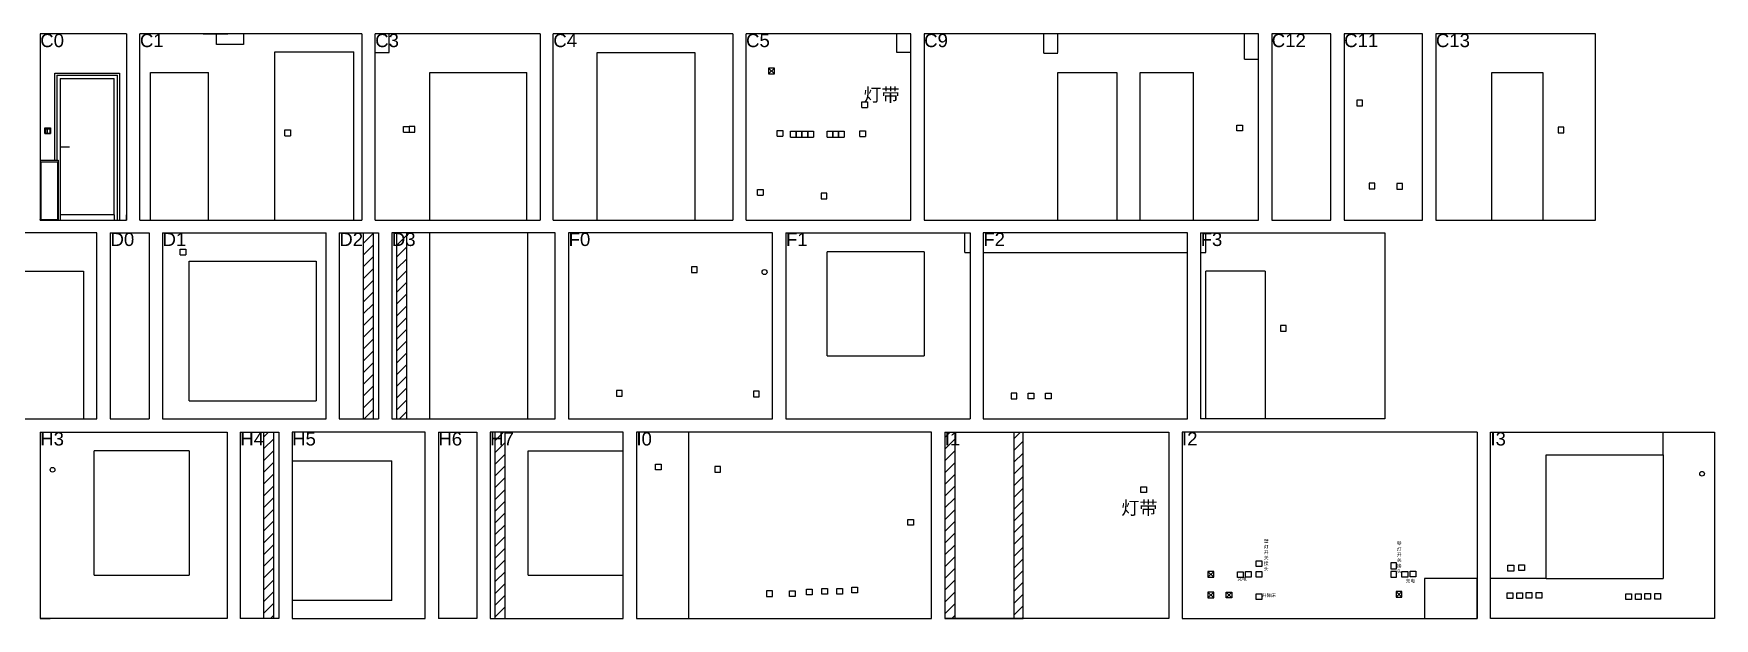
# Model space of a CAD drawing. Header units: inches. Extents: x -7.9 to 38.6, y 2.2 to 14.
# Drawn here: x 13.33 to 38.62, y 5.23 to 14.02 of the extents above; entities that cross this region are included whole.
import ezdxf

# ---------------------------------------------------------------- set-up
doc = ezdxf.new("R2010")
doc.units = ezdxf.units.IN
doc.header["$MEASUREMENT"] = 0
for name, color, linetype in [('B', 7, 'Continuous'), ('C', 7, 'Continuous'), ('C-el', 7, 'Continuous'), ('D', 7, 'Continuous'), ('D-el', 7, 'Continuous'), ('F', 7, 'Continuous'), ('H', 7, 'Continuous'), ('I', 7, 'Continuous'), ('I-el', 7, 'Continuous')]:
    doc.layers.add(name, color=color, linetype=linetype)
doc.styles.get("Standard").update_dxf_attribs({"font": 'Arial.ttf'})

msp = doc.modelspace()

# ---------------------------------------------------------------- hatches: boundary and pattern name
at = {"layer": 'D'}
h = msp.add_hatch(dxfattribs=at)
h.set_pattern_fill('ANSI31', color=256)
h.paths.add_polyline_path([(18.946, 11.028), (18.796, 11.028), (18.796, 8.228), (18.946, 8.228)])
h.paths.add_polyline_path([(18.652, 10.719), (19.109, 10.719), (19.109, 11.131), (18.652, 11.131)], flags=9)
h = msp.add_hatch(dxfattribs=at)
h.set_pattern_fill('ANSI31', color=256)
h.paths.add_polyline_path([(18.446, 11.028), (18.296, 11.028), (18.296, 8.228), (18.371, 8.228), (18.446, 8.228)])
at = {"layer": 'H'}
h = msp.add_hatch(dxfattribs=at)
h.set_pattern_fill('ANSI31', color=256)
h.paths.add_polyline_path([(20.426, 8.028), (20.276, 8.028), (20.276, 5.228), (20.426, 5.228)])
h.paths.add_polyline_path([(20.129, 7.719), (20.587, 7.719), (20.587, 8.131), (20.129, 8.131)], flags=9)
h = msp.add_hatch(dxfattribs=at)
h.set_pattern_fill('ANSI31', color=256)
h.paths.add_polyline_path([(16.946, 8.028), (16.796, 8.028), (16.796, 5.228), (16.946, 5.228)])
at = {"layer": 'I'}
h = msp.add_hatch(dxfattribs=at)
h.set_pattern_fill('ANSI31', color=6)
h.paths.add_polyline_path([(27.191, 8.028), (27.041, 8.028), (27.041, 5.228), (27.191, 5.228)])
h.paths.add_polyline_path([(28.221, 8.028), (28.081, 8.028), (28.081, 5.228), (28.221, 5.228)])
h.paths.add_polyline_path([(26.966, 7.719), (27.298, 7.719), (27.298, 8.131), (26.966, 8.131)], flags=9)

# ---------------------------------------------------------------- linework, layer by layer
at = {"layer": 'B'}
for p, q in [((14.281, 11.028), (11.621, 11.028)), ((14.281, 8.228), (14.281, 11.028)), ((12.621, 10.448), (14.081, 10.448)), ((14.081, 10.448), (14.081, 8.228)), ((11.621, 8.228), (14.281, 8.228))]:
    msp.add_line(p, q, dxfattribs=at)
at = {"layer": 'C'}
for p, q in [((14.731, 14.019), (13.431, 14.019)), ((13.431, 14.019), (13.431, 11.219)), ((14.731, 14.019), (14.731, 11.219)), ((14.931, 11.219), (14.931, 14.019)), ((18.271, 14.019), (14.931, 14.019)), ((15.881, 14.019), (16.251, 14.019)), ((16.081, 13.859), (16.081, 14.019)), ((16.491, 14.019), (16.491, 13.859)), ((18.271, 14.019), (18.271, 11.219)), ((18.471, 11.219), (18.471, 14.019)), ((20.951, 14.019), (18.471, 14.019)), ((18.681, 13.739), (18.681, 14.019)), ((20.951, 14.019), (20.951, 11.219)), ((21.151, 11.219), (21.151, 14.019)), ((23.851, 14.019), (21.151, 14.019)), ((23.851, 14.019), (23.851, 11.219)), ((24.051, 11.219), (24.051, 14.019)), ((26.531, 14.019), (24.051, 14.019)), ((26.321, 13.739), (26.321, 14.019)), ((26.531, 11.219), (26.531, 14.019)), ((31.761, 14.019), (26.731, 14.019)), ((26.731, 14.019), (26.731, 11.219)), ((28.531, 13.729), (28.531, 14.019)), ((28.741, 13.739), (28.741, 14.019)), ((31.551, 13.639), (31.551, 14.019)), ((31.761, 11.219), (31.761, 14.019)), ((32.851, 14.019), (31.961, 14.019)), ((31.961, 14.019), (31.961, 11.219)), ((32.851, 11.219), (32.851, 14.019)), ((34.231, 14.019), (33.051, 14.019)), ((33.051, 14.019), (33.051, 11.219)), ((34.231, 11.219), (34.231, 14.019)), ((36.831, 14.019), (34.431, 14.019)), ((34.431, 14.019), (34.431, 11.219)), ((36.831, 11.219), (36.831, 14.019)), ((16.491, 13.859), (16.081, 13.859)), ((16.961, 11.219), (16.961, 13.749)), ((16.961, 11.219), (16.961, 13.749)), ((16.961, 13.749), (18.151, 13.749)), ((18.151, 11.219), (18.151, 13.749)), ((18.471, 13.739), (18.681, 13.739)), ((21.811, 11.219), (21.811, 13.739)), ((21.811, 11.219), (21.811, 13.739)), ((21.811, 13.739), (23.281, 13.739)), ((23.281, 13.739), (23.281, 11.219)), ((26.531, 13.739), (26.321, 13.739)), ((28.531, 13.729), (28.741, 13.729)), ((13.651, 12.119), (13.651, 13.429)), ((13.651, 13.429), (14.621, 13.429)), ((14.621, 13.429), (14.621, 11.219)), ((15.091, 11.219), (15.091, 13.439)), ((15.091, 11.219), (15.091, 13.439)), ((15.091, 13.439), (15.961, 13.439)), ((15.961, 11.219), (15.961, 13.439)), ((19.291, 11.219), (19.291, 13.439)), ((19.291, 13.439), (20.751, 13.439)), ((20.751, 11.219), (20.751, 13.439)), ((28.741, 11.219), (28.741, 13.439)), ((28.741, 13.439), (29.631, 13.439)), ((29.631, 13.439), (29.631, 11.219)), ((29.981, 11.219), (29.981, 13.439)), ((29.981, 13.439), (30.781, 13.439)), ((30.781, 11.219), (30.781, 13.439)), ((31.551, 13.639), (31.761, 13.639)), ((35.271, 11.219), (35.271, 13.439)), ((35.271, 13.439), (36.041, 13.439)), ((36.041, 13.439), (36.041, 11.219)), ((13.431, 12.119), (13.701, 12.119)), ((13.431, 12.094), (13.701, 12.094)), ((13.44, 12.094), (13.44, 11.228)), ((13.692, 12.094), (13.692, 11.228)), ((13.701, 12.119), (13.701, 11.219)), ((13.431, 11.219), (13.431, 11.228)), ((13.431, 11.228), (13.701, 11.228)), ((13.431, 11.219), (14.731, 11.219)), ((14.541, 11.299), (13.731, 11.299)), ((13.731, 11.299), (13.731, 11.219)), ((14.541, 11.299), (14.541, 11.219)), ((14.731, 11.219), (14.731, 11.299)), ((14.931, 11.219), (18.271, 11.219)), ((18.471, 11.219), (20.951, 11.219)), ((21.151, 11.219), (23.851, 11.219)), ((24.051, 11.219), (26.531, 11.219)), ((26.731, 11.219), (31.761, 11.219)), ((31.961, 11.219), (32.851, 11.219)), ((33.051, 11.219), (34.231, 11.219)), ((34.431, 11.219), (36.831, 11.219))]:
    msp.add_line(p, q, dxfattribs=at)
at = {"layer": 'C', "color": 1}
for p, q in [((24.477, 13.505), (24.391, 13.505)), ((24.391, 13.505), (24.391, 13.419)), ((24.391, 13.419), (24.477, 13.419)), ((24.477, 13.419), (24.477, 13.505)), ((19.067, 12.625), (18.981, 12.625)), ((18.981, 12.625), (18.981, 12.539)), ((18.981, 12.539), (19.067, 12.539)), ((19.067, 12.539), (19.067, 12.625)), ((31.435, 12.559), (31.435, 12.645)), ((31.435, 12.645), (31.521, 12.645)), ((31.521, 12.559), (31.435, 12.559)), ((31.521, 12.645), (31.521, 12.559)), ((36.357, 12.615), (36.271, 12.615)), ((36.271, 12.615), (36.271, 12.529)), ((36.271, 12.529), (36.357, 12.529)), ((36.357, 12.529), (36.357, 12.615)), ((25.267, 11.625), (25.181, 11.625)), ((25.181, 11.625), (25.181, 11.539)), ((25.181, 11.539), (25.267, 11.539)), ((25.267, 11.539), (25.267, 11.625))]:
    msp.add_line(p, q, dxfattribs=at)
at = {"layer": 'C', "color": 2}
for p, q in [((13.681, 13.399), (13.681, 12.119)), ((13.681, 13.399), (14.591, 13.399)), ((13.731, 13.349), (14.541, 13.349)), ((13.731, 13.349), (13.731, 11.299)), ((14.541, 11.299), (14.541, 13.349)), ((14.591, 11.219), (14.591, 13.399)), ((13.731, 12.319), (13.872, 12.319))]:
    msp.add_line(p, q, dxfattribs=at)
at = {"layer": 'C-el', "color": 4}
for p, q in [((24.391, 13.505), (24.477, 13.419)), ((24.477, 13.505), (24.391, 13.419)), ((25.793, 12.91), (25.793, 12.996)), ((25.793, 12.996), (25.879, 12.996)), ((25.793, 12.91), (25.879, 12.91)), ((25.879, 12.996), (25.879, 12.91)), ((33.327, 13.021), (33.241, 13.021)), ((33.241, 13.021), (33.241, 12.935)), ((33.241, 12.935), (33.327, 12.935)), ((33.327, 12.935), (33.327, 13.021)), ((13.498, 12.519), (13.498, 12.605)), ((13.498, 12.605), (13.584, 12.605)), ((13.498, 12.519), (13.584, 12.519)), ((13.509, 12.59), (13.509, 12.527)), ((13.509, 12.59), (13.573, 12.59)), ((13.509, 12.527), (13.573, 12.527)), ((13.541, 12.527), (13.541, 12.59)), ((13.573, 12.59), (13.573, 12.527)), ((13.584, 12.605), (13.584, 12.519)), ((17.112, 12.487), (17.112, 12.573)), ((17.112, 12.573), (17.198, 12.573)), ((17.112, 12.487), (17.198, 12.487)), ((17.198, 12.573), (17.198, 12.487)), ((18.898, 12.54), (18.898, 12.626)), ((18.898, 12.626), (18.984, 12.626)), ((18.898, 12.54), (18.984, 12.54)), ((18.984, 12.626), (18.984, 12.54)), ((24.518, 12.478), (24.518, 12.564)), ((24.518, 12.564), (24.604, 12.564)), ((24.518, 12.478), (24.604, 12.478)), ((24.604, 12.564), (24.604, 12.478)), ((24.72, 12.467), (24.72, 12.553)), ((24.72, 12.553), (24.806, 12.553)), ((24.72, 12.467), (24.806, 12.467)), ((24.806, 12.553), (24.806, 12.467)), ((24.806, 12.467), (24.806, 12.553)), ((24.806, 12.553), (24.892, 12.553)), ((24.806, 12.467), (24.892, 12.467)), ((24.892, 12.553), (24.892, 12.467)), ((24.892, 12.467), (24.892, 12.553)), ((24.892, 12.553), (24.978, 12.553)), ((24.892, 12.467), (24.978, 12.467)), ((24.978, 12.553), (24.978, 12.467)), ((24.978, 12.467), (24.978, 12.553)), ((24.978, 12.553), (25.064, 12.553)), ((24.978, 12.467), (25.064, 12.467)), ((25.064, 12.553), (25.064, 12.467)), ((25.27, 12.467), (25.27, 12.553)), ((25.27, 12.553), (25.356, 12.553)), ((25.27, 12.467), (25.356, 12.467)), ((25.356, 12.553), (25.356, 12.467)), ((25.356, 12.467), (25.356, 12.553)), ((25.356, 12.553), (25.442, 12.553)), ((25.356, 12.467), (25.442, 12.467)), ((25.442, 12.553), (25.442, 12.467)), ((25.442, 12.467), (25.442, 12.553)), ((25.442, 12.553), (25.528, 12.553)), ((25.442, 12.467), (25.528, 12.467)), ((25.528, 12.553), (25.528, 12.467)), ((25.764, 12.473), (25.764, 12.559)), ((25.764, 12.559), (25.85, 12.559)), ((25.764, 12.473), (25.85, 12.473)), ((25.85, 12.559), (25.85, 12.473)), ((24.221, 11.591), (24.221, 11.677)), ((24.221, 11.677), (24.307, 11.677)), ((24.307, 11.677), (24.307, 11.591)), ((33.512, 11.774), (33.426, 11.774)), ((33.426, 11.774), (33.426, 11.688)), ((33.426, 11.688), (33.512, 11.688)), ((33.512, 11.688), (33.512, 11.774)), ((33.929, 11.769), (33.843, 11.769)), ((33.843, 11.769), (33.843, 11.683)), ((33.843, 11.683), (33.929, 11.683)), ((33.929, 11.683), (33.929, 11.769)), ((24.221, 11.591), (24.307, 11.591))]:
    msp.add_line(p, q, dxfattribs=at)
at = {"layer": 'D'}
for p, q in [((14.481, 11.028), (15.071, 11.028)), ((14.481, 11.028), (14.481, 8.228)), ((15.071, 11.028), (15.071, 8.228)), ((15.271, 11.028), (17.731, 11.028)), ((15.271, 11.028), (15.271, 8.228)), ((17.731, 8.228), (17.731, 11.028)), ((17.931, 11.028), (18.521, 11.028)), ((17.931, 11.028), (17.931, 8.228)), ((18.296, 8.228), (18.296, 11.028)), ((18.446, 8.228), (18.446, 11.028)), ((18.521, 11.028), (18.521, 8.228)), ((21.181, 11.028), (18.721, 11.028)), ((18.721, 11.028), (18.721, 8.228)), ((18.796, 8.228), (18.796, 11.028)), ((18.946, 8.228), (18.946, 11.028)), ((19.291, 8.228), (19.291, 11.028)), ((20.761, 11.028), (20.761, 8.228)), ((21.181, 8.228), (21.181, 11.028)), ((15.671, 8.498), (15.671, 10.598)), ((15.671, 10.598), (17.581, 10.598)), ((17.581, 10.598), (17.581, 8.498)), ((15.671, 8.498), (17.581, 8.498)), ((14.481, 8.228), (15.071, 8.228)), ((15.271, 8.228), (17.731, 8.228)), ((17.931, 8.228), (18.521, 8.228)), ((18.721, 8.228), (21.181, 8.228))]:
    msp.add_line(p, q, dxfattribs=at)
at = {"layer": 'D-el', "color": 4}
for p, q in [((15.536, 10.695), (15.536, 10.781)), ((15.536, 10.781), (15.622, 10.781)), ((15.536, 10.695), (15.622, 10.695)), ((15.622, 10.781), (15.622, 10.695))]:
    msp.add_line(p, q, dxfattribs=at)
at = {"layer": 'F'}
for p, q in [((24.451, 11.028), (21.381, 11.028)), ((21.381, 11.028), (21.381, 8.228)), ((24.451, 8.228), (24.451, 11.028)), ((24.651, 11.028), (27.421, 11.028)), ((24.651, 11.028), (24.651, 8.228)), ((27.341, 10.728), (27.341, 11.028)), ((27.421, 11.028), (27.421, 8.228)), ((30.691, 11.028), (27.621, 11.028)), ((27.621, 11.028), (27.621, 8.228)), ((30.691, 8.228), (30.691, 11.028)), ((30.891, 11.028), (33.661, 11.028)), ((30.891, 11.028), (30.891, 8.228)), ((30.971, 10.728), (30.971, 11.028)), ((33.661, 11.028), (33.661, 8.228)), ((25.271, 9.178), (25.271, 10.738)), ((26.731, 10.738), (25.271, 10.738)), ((26.731, 10.738), (26.731, 9.178)), ((27.341, 10.728), (27.421, 10.728)), ((27.621, 10.728), (30.691, 10.728)), ((30.891, 10.728), (30.971, 10.728)), ((30.971, 8.228), (30.971, 10.448)), ((31.861, 10.448), (30.971, 10.448)), ((31.861, 10.448), (31.861, 8.228)), ((25.271, 9.178), (26.731, 9.178)), ((21.381, 8.228), (24.451, 8.228)), ((24.651, 8.228), (27.421, 8.228)), ((27.621, 8.228), (30.691, 8.228)), ((33.661, 8.228), (30.891, 8.228))]:
    msp.add_line(p, q, dxfattribs=at)
at = {"layer": 'F', "color": 1}
for p, q in [((23.317, 10.514), (23.231, 10.514)), ((23.231, 10.514), (23.231, 10.428)), ((23.231, 10.428), (23.317, 10.428)), ((23.317, 10.428), (23.317, 10.514)), ((32.177, 9.634), (32.091, 9.634)), ((32.091, 9.634), (32.091, 9.548)), ((32.177, 9.548), (32.177, 9.634)), ((32.091, 9.548), (32.177, 9.548)), ((22.187, 8.654), (22.101, 8.654)), ((22.101, 8.654), (22.101, 8.568)), ((22.187, 8.568), (22.187, 8.654)), ((24.247, 8.644), (24.161, 8.644)), ((24.161, 8.644), (24.161, 8.558)), ((24.247, 8.558), (24.247, 8.644)), ((28.127, 8.614), (28.041, 8.614)), ((28.041, 8.614), (28.041, 8.528)), ((28.127, 8.528), (28.127, 8.614)), ((28.297, 8.528), (28.297, 8.614)), ((28.297, 8.614), (28.383, 8.614)), ((28.383, 8.614), (28.383, 8.528)), ((28.555, 8.528), (28.555, 8.614)), ((28.555, 8.614), (28.641, 8.614)), ((28.641, 8.614), (28.641, 8.528)), ((22.101, 8.568), (22.187, 8.568)), ((24.161, 8.558), (24.247, 8.558)), ((28.041, 8.528), (28.127, 8.528)), ((28.383, 8.528), (28.297, 8.528)), ((28.641, 8.528), (28.555, 8.528))]:
    msp.add_line(p, q, dxfattribs=at)
at = {"layer": 'F'}
msp.add_circle((24.329, 10.436), 0.0375, dxfattribs=at)
at = {"layer": 'H'}
for p, q in [((13.431, 8.028), (16.241, 8.028)), ((13.431, 8.028), (13.431, 5.228)), ((16.241, 8.028), (16.241, 5.228)), ((16.441, 8.028), (16.441, 5.228)), ((16.441, 8.028), (17.021, 8.028)), ((16.796, 5.228), (16.796, 8.028)), ((16.946, 5.228), (16.946, 8.028)), ((17.021, 8.028), (17.021, 5.228)), ((19.221, 8.028), (17.221, 8.028)), ((17.221, 8.028), (17.221, 5.228)), ((19.221, 5.228), (19.221, 8.028)), ((19.421, 8.028), (20.001, 8.028)), ((19.421, 8.028), (19.421, 5.228)), ((20.001, 8.028), (20.001, 5.228)), ((22.201, 8.028), (20.201, 8.028)), ((20.201, 8.028), (20.201, 5.228)), ((20.276, 5.228), (20.276, 8.028)), ((20.426, 5.228), (20.426, 8.028)), ((22.201, 5.228), (22.201, 8.028)), ((14.241, 5.878), (14.241, 7.748)), ((15.671, 7.748), (14.241, 7.748)), ((15.671, 7.748), (15.671, 5.878)), ((17.221, 7.598), (18.721, 7.598)), ((18.721, 5.498), (18.721, 7.598)), ((20.771, 5.878), (20.771, 7.748)), ((20.771, 7.748), (22.201, 7.748)), ((14.241, 5.878), (15.671, 5.878)), ((20.771, 5.878), (22.201, 5.878)), ((18.721, 5.498), (17.221, 5.498)), ((16.241, 5.228), (13.431, 5.228)), ((13.431, 5.228), (13.581, 5.228)), ((17.021, 5.228), (16.441, 5.228)), ((17.221, 5.228), (19.221, 5.228)), ((20.001, 5.228), (19.421, 5.228)), ((20.201, 5.228), (22.201, 5.228))]:
    msp.add_line(p, q, dxfattribs=at)
msp.add_circle((13.616, 7.463), 0.035, dxfattribs=at)
at = {"layer": 'I'}
for p, q in [((22.401, 8.028), (22.401, 5.228)), ((26.841, 8.028), (22.401, 8.028)), ((23.191, 5.228), (23.191, 8.028)), ((26.841, 5.228), (26.841, 8.028)), ((27.041, 8.028), (30.411, 8.028)), ((27.041, 8.028), (27.041, 5.228)), ((28.221, 5.228), (28.221, 8.028)), ((30.411, 8.028), (30.411, 5.228)), ((30.611, 8.028), (30.611, 5.228)), ((35.051, 8.028), (30.611, 8.028)), ((35.051, 8.028), (35.051, 5.228)), ((35.251, 5.228), (35.251, 8.028)), ((35.251, 8.028), (38.621, 8.028)), ((37.851, 7.688), (37.851, 8.028)), ((38.621, 8.028), (38.621, 5.228)), ((36.091, 5.828), (36.091, 7.688)), ((36.091, 7.688), (37.851, 7.688)), ((37.851, 7.688), (37.851, 5.828)), ((35.051, 5.828), (34.261, 5.828)), ((34.261, 5.828), (34.261, 5.228)), ((35.051, 5.228), (35.051, 5.828)), ((36.091, 5.828), (35.251, 5.828)), ((36.091, 5.828), (37.851, 5.828)), ((22.401, 5.228), (26.841, 5.228)), ((30.411, 5.228), (27.041, 5.228)), ((27.041, 5.228), (28.221, 5.228)), ((30.611, 5.228), (35.051, 5.228)), ((30.611, 5.228), (31.001, 5.228)), ((38.621, 5.228), (35.251, 5.228))]:
    msp.add_line(p, q, dxfattribs=at)
at = {"layer": 'I', "color": 6}
for p, q in [((27.191, 8.028), (27.191, 5.228)), ((28.081, 8.028), (28.081, 5.228))]:
    msp.add_line(p, q, dxfattribs=at)
at = {"layer": 'I', "color": 1}
for p, q in [((23.667, 7.514), (23.581, 7.514)), ((23.581, 7.514), (23.581, 7.428)), ((23.581, 7.428), (23.667, 7.428)), ((23.667, 7.428), (23.667, 7.514)), ((31.087, 5.934), (31.001, 5.934)), ((31.001, 5.934), (31.001, 5.848)), ((31.001, 5.848), (31.087, 5.848)), ((31.087, 5.848), (31.087, 5.934)), ((24.447, 5.644), (24.361, 5.644)), ((24.361, 5.644), (24.361, 5.558)), ((24.447, 5.558), (24.447, 5.644)), ((24.705, 5.558), (24.705, 5.644)), ((24.705, 5.644), (24.791, 5.644)), ((24.791, 5.644), (24.791, 5.558)), ((31.087, 5.624), (31.001, 5.624)), ((31.001, 5.624), (31.001, 5.538)), ((31.087, 5.538), (31.087, 5.624)), ((31.275, 5.538), (31.275, 5.624)), ((31.275, 5.624), (31.361, 5.624)), ((31.361, 5.624), (31.361, 5.538)), ((33.917, 5.634), (33.831, 5.634)), ((33.831, 5.634), (33.831, 5.548)), ((33.917, 5.548), (33.917, 5.634)), ((24.361, 5.558), (24.447, 5.558)), ((24.791, 5.558), (24.705, 5.558)), ((31.001, 5.538), (31.087, 5.538)), ((31.361, 5.538), (31.275, 5.538)), ((33.831, 5.548), (33.917, 5.548))]:
    msp.add_line(p, q, dxfattribs=at)
at = {"layer": 'I'}
msp.add_circle((38.436, 7.403), 0.035, dxfattribs=at)
at = {"layer": 'I-el', "color": 4}
for p, q in [((22.689, 7.463), (22.689, 7.549)), ((22.689, 7.549), (22.775, 7.549)), ((22.775, 7.463), (22.689, 7.463)), ((22.775, 7.549), (22.775, 7.463)), ((29.991, 7.122), (29.991, 7.208)), ((29.991, 7.208), (30.077, 7.208)), ((30.077, 7.122), (29.991, 7.122)), ((30.077, 7.208), (30.077, 7.122)), ((26.486, 6.628), (26.486, 6.714)), ((26.486, 6.714), (26.572, 6.714)), ((26.572, 6.628), (26.486, 6.628)), ((26.572, 6.714), (26.572, 6.628)), ((31.725, 6.009), (31.725, 6.095)), ((31.725, 6.095), (31.811, 6.095)), ((31.811, 6.095), (31.811, 6.009)), ((31.087, 5.934), (31.001, 5.848)), ((31.001, 5.934), (31.087, 5.848)), ((31.445, 5.844), (31.445, 5.93)), ((31.445, 5.93), (31.531, 5.93)), ((31.531, 5.844), (31.445, 5.844)), ((31.531, 5.93), (31.531, 5.844)), ((31.564, 5.847), (31.564, 5.933)), ((31.564, 5.933), (31.65, 5.933)), ((31.65, 5.847), (31.564, 5.847)), ((31.65, 5.933), (31.65, 5.847)), ((31.811, 6.009), (31.725, 6.009)), ((31.725, 5.849), (31.725, 5.935)), ((31.725, 5.935), (31.811, 5.935)), ((31.811, 5.849), (31.725, 5.849)), ((31.811, 5.935), (31.811, 5.849)), ((33.837, 6.061), (33.751, 6.061)), ((33.751, 6.061), (33.751, 5.975)), ((33.751, 5.975), (33.837, 5.975)), ((33.837, 5.935), (33.751, 5.935)), ((33.751, 5.935), (33.751, 5.849)), ((33.751, 5.849), (33.837, 5.849)), ((33.837, 5.975), (33.837, 6.061)), ((33.837, 5.849), (33.837, 5.935)), ((33.92, 5.847), (33.92, 5.933)), ((33.92, 5.933), (34.006, 5.933)), ((34.006, 5.847), (33.92, 5.847)), ((34.006, 5.933), (34.006, 5.847)), ((34.045, 5.853), (34.045, 5.939)), ((34.045, 5.939), (34.131, 5.939)), ((34.131, 5.853), (34.045, 5.853)), ((34.131, 5.939), (34.131, 5.853)), ((35.515, 5.94), (35.515, 6.026)), ((35.515, 6.026), (35.601, 6.026)), ((35.601, 5.94), (35.515, 5.94)), ((35.601, 6.026), (35.601, 5.94)), ((35.678, 5.946), (35.678, 6.032)), ((35.678, 6.032), (35.764, 6.032)), ((35.764, 5.946), (35.678, 5.946)), ((35.764, 6.032), (35.764, 5.946)), ((24.962, 5.582), (24.962, 5.668)), ((24.962, 5.668), (25.048, 5.668)), ((25.048, 5.582), (24.962, 5.582)), ((25.048, 5.668), (25.048, 5.582)), ((25.19, 5.59), (25.19, 5.676)), ((25.19, 5.676), (25.276, 5.676)), ((25.276, 5.59), (25.19, 5.59)), ((25.276, 5.676), (25.276, 5.59)), ((25.418, 5.59), (25.418, 5.676)), ((25.418, 5.676), (25.504, 5.676)), ((25.504, 5.59), (25.418, 5.59)), ((25.504, 5.676), (25.504, 5.59)), ((25.644, 5.613), (25.644, 5.699)), ((25.644, 5.699), (25.73, 5.699)), ((25.73, 5.613), (25.644, 5.613)), ((25.73, 5.699), (25.73, 5.613)), ((31.087, 5.624), (31.001, 5.538)), ((31.001, 5.624), (31.087, 5.538)), ((31.361, 5.624), (31.275, 5.538)), ((31.275, 5.624), (31.361, 5.538)), ((31.727, 5.513), (31.727, 5.599)), ((31.727, 5.599), (31.813, 5.599)), ((31.813, 5.599), (31.813, 5.513)), ((33.917, 5.634), (33.831, 5.548)), ((33.831, 5.634), (33.917, 5.548)), ((35.504, 5.528), (35.504, 5.614)), ((35.504, 5.614), (35.59, 5.614)), ((35.59, 5.614), (35.59, 5.528)), ((35.648, 5.528), (35.648, 5.614)), ((35.648, 5.614), (35.734, 5.614)), ((35.734, 5.614), (35.734, 5.528)), ((35.79, 5.531), (35.79, 5.617)), ((35.79, 5.617), (35.876, 5.617)), ((35.876, 5.617), (35.876, 5.531)), ((35.938, 5.531), (35.938, 5.617)), ((35.938, 5.617), (36.024, 5.617)), ((36.024, 5.617), (36.024, 5.531)), ((37.29, 5.512), (37.29, 5.598)), ((37.29, 5.598), (37.376, 5.598)), ((37.376, 5.598), (37.376, 5.512)), ((37.434, 5.512), (37.434, 5.598)), ((37.434, 5.598), (37.52, 5.598)), ((37.52, 5.598), (37.52, 5.512)), ((37.576, 5.515), (37.576, 5.601)), ((37.576, 5.601), (37.662, 5.601)), ((37.662, 5.601), (37.662, 5.515)), ((37.723, 5.515), (37.723, 5.601)), ((37.723, 5.601), (37.809, 5.601)), ((37.809, 5.601), (37.809, 5.515)), ((31.813, 5.513), (31.727, 5.513)), ((35.59, 5.528), (35.504, 5.528)), ((35.734, 5.528), (35.648, 5.528)), ((35.876, 5.531), (35.79, 5.531)), ((36.024, 5.531), (35.938, 5.531)), ((37.376, 5.512), (37.29, 5.512)), ((37.52, 5.512), (37.434, 5.512)), ((37.662, 5.515), (37.576, 5.515)), ((37.809, 5.515), (37.723, 5.515))]:
    msp.add_line(p, q, dxfattribs=at)

# ---------------------------------------------------------------- texts
at = {"layer": 'C', "char_height": 0.2, "attachment_point": 1}
for s, insert in [('C0', (13.431, 14.019)), ('C1', (14.931, 14.019)), ('C3', (18.471, 14.019)), ('C4', (21.151, 14.019)), ('C5', (24.051, 14.019)), ('C9', (26.731, 14.019)), ('C12', (31.961, 14.019)), ('C11', (33.051, 14.019)), ('C13', (34.431, 14.019))]:
    msp.add_mtext_dynamic_manual_height_columns(s, width=0.10444, gutter_width=1, heights=[0], dxfattribs=dict(at, insert=insert))
at = {"layer": 'D', "char_height": 0.2, "attachment_point": 1}
for s, insert in [('D0', (14.488, 11.028)), ('D1', (15.271, 11.028)), ('D2', (17.931, 11.028)), ('D3', (18.721, 11.028))]:
    msp.add_mtext_dynamic_manual_height_columns(s, width=0.10444, gutter_width=1, heights=[0], dxfattribs=dict(at, insert=insert))
at = {"layer": 'D-el', "color": 4, "insert": (25.816, 13.203), "char_height": 0.2, "attachment_point": 1}
msp.add_mtext('{\\fArial Unicode MS|b0|i0|c134|p0;灯带}', dxfattribs=at)
at = {"layer": 'F', "char_height": 0.2, "attachment_point": 1}
for s, insert in [('F0', (21.381, 11.028)), ('F1', (24.651, 11.028)), ('F2', (27.621, 11.028)), ('F3', (30.891, 11.028))]:
    msp.add_mtext_dynamic_manual_height_columns(s, width=0.10444, gutter_width=1, heights=[0], dxfattribs=dict(at, insert=insert))
at = {"layer": 'H', "char_height": 0.2, "attachment_point": 1}
for s, insert in [('H3', (13.431, 8.028)), ('H4', (16.441, 8.028)), ('H5', (17.221, 8.028)), ('H6', (19.421, 8.028)), ('H7', (20.201, 8.028))]:
    msp.add_mtext_dynamic_manual_height_columns(s, width=0.10444, gutter_width=1, heights=[0], dxfattribs=dict(at, insert=insert))
at = {"layer": 'I', "char_height": 0.2, "attachment_point": 1}
for s, insert in [('I0', (22.401, 8.028)), ('I1', (27.041, 8.028)), ('I2', (30.611, 8.028)), ('I3', (35.251, 8.028))]:
    msp.add_mtext_dynamic_manual_height_columns(s, width=0.10444, gutter_width=1, heights=[0], dxfattribs=dict(at, insert=insert))
at = {"layer": 'I-el', "color": 4, "attachment_point": 1}
for s, insert, char_height in [('{\\fArial Unicode MS|b0|i0|c134|p0;灯带}', (29.696, 6.989), 0.2), ('{\\fArial Unicode MS|b0|i0|c134|p0;充电}', (31.445, 5.844), 0.05), ('{\\fArial Unicode MS|b0|i0|c134|p0;充电}', (33.976, 5.817), 0.05), ('{\\fArial Unicode MS|b0|i0|c134|p0;升降床}', (31.813, 5.599), 0.05)]:
    msp.add_mtext(s, dxfattribs=dict(at, insert=insert, char_height=char_height))
at = {"layer": 'I-el', "color": 4, "char_height": 0.05, "attachment_point": 1}
for insert in [(31.842, 6.414), (33.843, 6.378)]:
    msp.add_mtext_dynamic_manual_height_columns('{\\fArial Unicode MS|b0|i0|c134|p0;壁灯开关接头}', width=0.01625, gutter_width=1, heights=[0], dxfattribs=dict(at, insert=insert))

doc.saveas('drawing.dxf')
